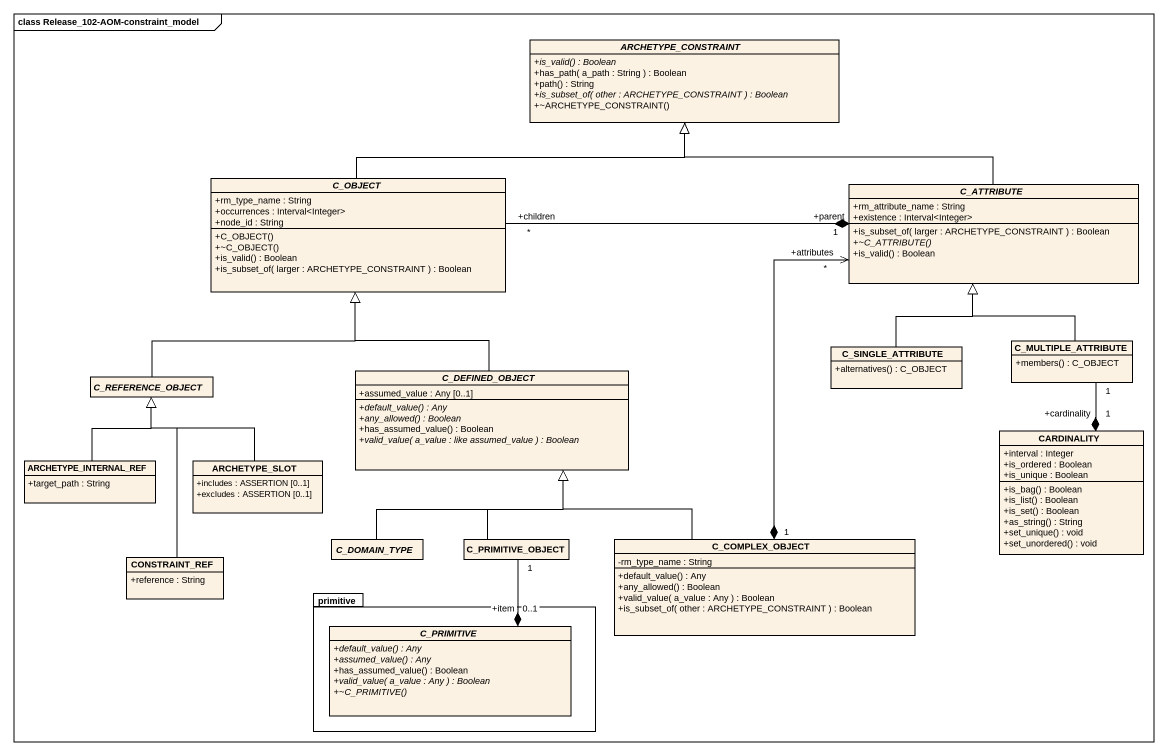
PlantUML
@startuml
mainframe class Release_102-AOM-constraint_model
hide circle
hide empty members
skinparam classAttributeIconSize 0
abstract class ARCHETYPE_CONSTRAINT {
  {abstract} +is_valid() : Boolean
  +has_path( a_path : String ) : Boolean
  +path() : String
  {abstract} +is_subset_of( other : ARCHETYPE_CONSTRAINT ) : Boolean
  +~ARCHETYPE_CONSTRAINT()
}
abstract class C_OBJECT {
  +rm_type_name : String
  +occurrences : Interval<Integer>
  +node_id : String
  +C_OBJECT()
  +~C_OBJECT()
  +is_valid() : Boolean
  +is_subset_of( larger : ARCHETYPE_CONSTRAINT ) : Boolean
}
abstract class C_ATTRIBUTE {
  +rm_attribute_name : String
  +existence : Interval<Integer>
  +is_subset_of( larger : ARCHETYPE_CONSTRAINT ) : Boolean
  {abstract} +~C_ATTRIBUTE()
  +is_valid() : Boolean
}
class C_SINGLE_ATTRIBUTE {
  +alternatives() : C_OBJECT
}
class C_MULTIPLE_ATTRIBUTE {
  +members() : C_OBJECT
}
abstract class C_REFERENCE_OBJECT
abstract class C_DEFINED_OBJECT {
  +assumed_value : Any [0..1]
  {abstract} +default_value() : Any
  {abstract} +any_allowed() : Boolean
  +has_assumed_value() : Boolean
  {abstract} +valid_value( a_value : like assumed_value ) : Boolean
}
class CARDINALITY {
  +interval : Integer
  +is_ordered : Boolean
  +is_unique : Boolean
  +is_bag() : Boolean
  +is_list() : Boolean
  +is_set() : Boolean
  +as_string() : String
  +set_unique() : void
  +set_unordered() : void
}
class ARCHETYPE_INTERNAL_REF {
  +target_path : String
}
class ARCHETYPE_SLOT {
  +includes : ASSERTION [0..1]
  +excludes : ASSERTION [0..1]
}
class CONSTRAINT_REF {
  +reference : String
}
abstract class C_DOMAIN_TYPE
class C_PRIMITIVE_OBJECT
class C_COMPLEX_OBJECT {
  -rm_type_name : String
  +default_value() : Any
  +any_allowed() : Boolean
  +valid_value( a_value : Any ) : Boolean
  +is_subset_of( other : ARCHETYPE_CONSTRAINT ) : Boolean
}
package primitive {
  abstract class C_PRIMITIVE {
    {abstract} +default_value() : Any
    {abstract} +assumed_value() : Any
    +has_assumed_value() : Boolean
    {abstract} +valid_value( a_value : Any ) : Boolean
    {abstract} +~C_PRIMITIVE()
  }
}
C_OBJECT -right-|> ARCHETYPE_CONSTRAINT
C_ATTRIBUTE -left-|> ARCHETYPE_CONSTRAINT
C_ATTRIBUTE "+parent\n1" *-left- "+children\n*" C_OBJECT
C_SINGLE_ATTRIBUTE -up-|> C_ATTRIBUTE
C_MULTIPLE_ATTRIBUTE -up-|> C_ATTRIBUTE
C_MULTIPLE_ATTRIBUTE "1" --* "+cardinality\n1" CARDINALITY
C_REFERENCE_OBJECT -up-|> C_OBJECT
C_DEFINED_OBJECT -up-|> C_OBJECT
ARCHETYPE_INTERNAL_REF -up-|> C_REFERENCE_OBJECT
ARCHETYPE_SLOT -up-|> C_REFERENCE_OBJECT
CONSTRAINT_REF -up-|> C_REFERENCE_OBJECT
C_DOMAIN_TYPE -up-|> C_DEFINED_OBJECT
C_PRIMITIVE_OBJECT -up-|> C_DEFINED_OBJECT
C_PRIMITIVE_OBJECT "1" --* "+item\n0..1" C_PRIMITIVE
C_COMPLEX_OBJECT "1" *-up-> "+attributes\n*" C_ATTRIBUTE
C_COMPLEX_OBJECT -up-|> C_DEFINED_OBJECT
@enduml
